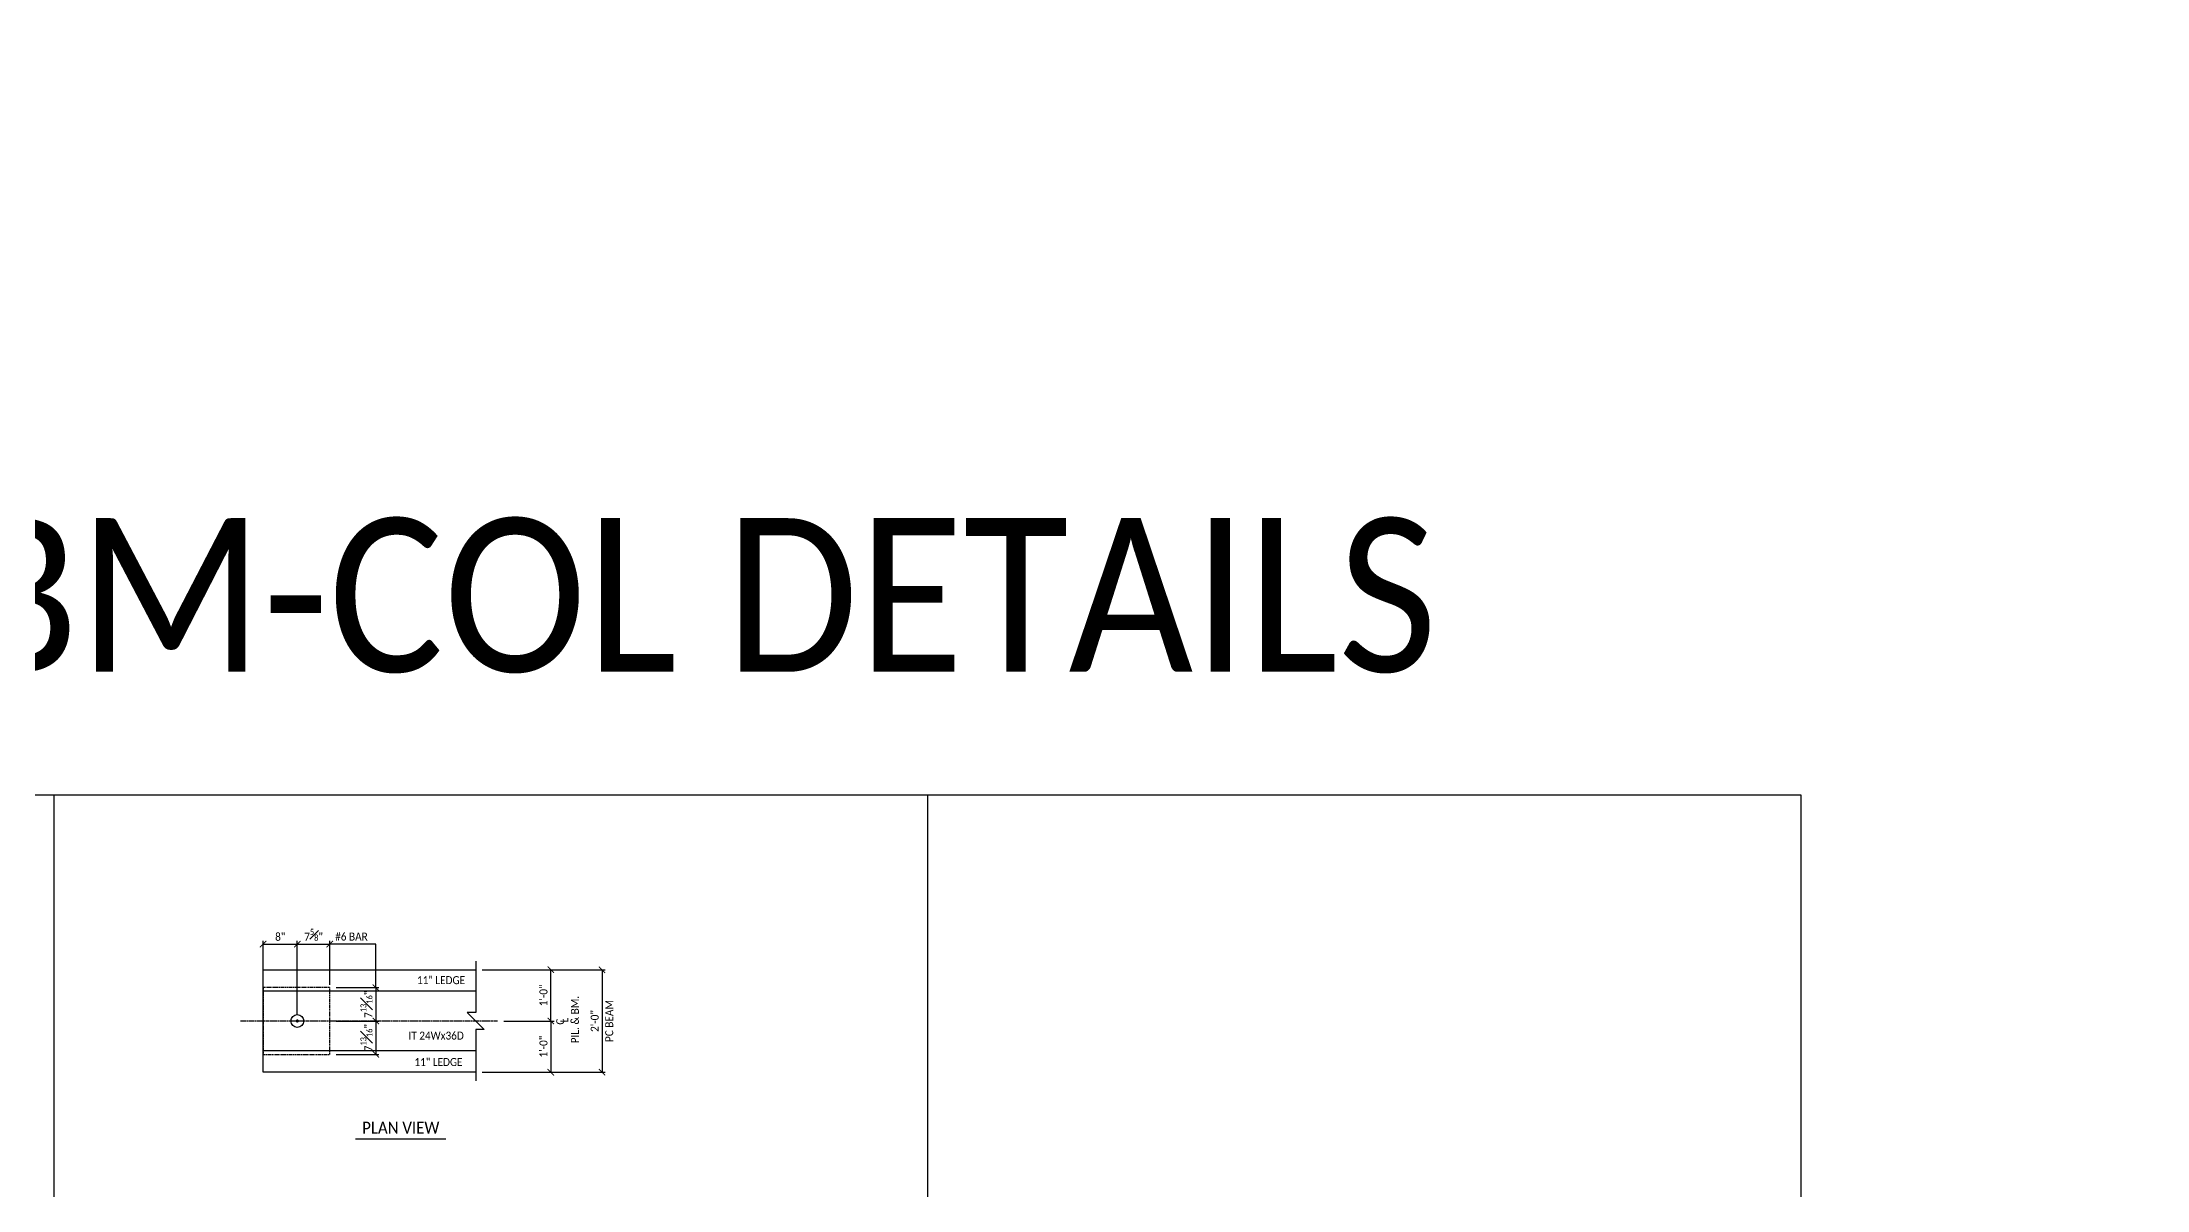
# Model space of a CAD drawing. Header units: inches. Extents: x -4800 to 29350, y 0 to 14051.
# Drawn here: x 1606.5 to 2099.8, y 867.5 to 1136.4 of the extents above; entities that cross this region are included whole.
import ezdxf
from ezdxf import colors
from ezdxf.entities.mleader import LeaderData, LeaderLine
from ezdxf.math import Vec2, Vec3

# ---------------------------------------------------------------- set-up
doc = ezdxf.new("R2010")
doc.units = ezdxf.units.IN
doc.header["$LTSCALE"] = 0.5
doc.header["$MEASUREMENT"] = 0
doc.linetypes.add('CENTER2', pattern=[1.125, 0.75, -0.125, 0.125, -0.125])
doc.linetypes.add('HIDDEN2', pattern=[0.1875, 0.125, -0.0625])
for name, color, linetype in [('DET - DIMENSIONS', 3, 'Continuous'), ('DET - TAG TITLE', 3, 'Continuous'), ('DET - TEXT', 3, 'Continuous'), ('PC BM - BEAM CONT.', 1, 'Continuous'), ('PC BM - GROUT TUBE', 11, 'Continuous'), ('PC COL - COIL ROD', 11, 'Continuous'), ('SHT - GRID LINE', 8, 'CENTER2'), ('SHT - PIER-PILASTER HIDDEN', 1, 'HIDDEN2'), ('TITLE - TEXT', 3, 'Continuous')]:
    doc.layers.add(name, color=color, linetype=linetype)
doc.layers.add('SHT - NO PLOT LINE 4', color=190, linetype='Continuous', plot=False)
doc.layers.get('0').freeze()
doc.styles.add('CMC-NARROW', font='calibril.ttf', dxfattribs={"width": 0.9})
doc.dimstyles.new('CMC-NARROW', dxfattribs={"dimscale": 96, "dimtxt": 0.078125, "dimasz": 0.0625, "dimexe": 0.03125, "dimexo": 0.0625, "dimgap": 0.03125, "dimtad": 1, "dimdec": 4, "dimzin": 3, "dimdsep": 46, "dimlunit": 4, "dimtxsty": 'CMC-NARROW', "dimblk": 'ARCHTICK', "dimcen": 0, "dimclrd": 256, "dimclre": 256, "dimclrt": 256, "dimazin": 1, "dimtfac": 0.75, "dimtdec": 4, "dimtofl": 0, "dimtmove": 1, "dimatfit": 0, "dimfxl": 1, "dimtfillclr": 256, "dimfrac": 1, "dimtzin": 0, "dimlwd": -1, "dimlwe": -1, "dimarcsym": 0})

# ---------------------------------------------------------------- blocks, each defined once
blk = doc.blocks.new('_Integral')
at = {"color": 0, "linetype": 'ByBlock', "lineweight": -2}
for centre, start, end in [((0.445, -0.091), 102, 168), ((-0.445, 0.091), 282, 348)]:
    blk.add_arc(centre, 0.454, start, end, dxfattribs=at)
blk = doc.blocks.new('_ArchTick')
at = {"color": 0, "linetype": 'ByBlock', "const_width": 0.15}
blk.add_lwpolyline([(-0.5, -0.5), (0.5, 0.5)], dxfattribs=at)
blk = doc.blocks.new('*D489')
at = {"layer": 'Defpoints', "color": 0, "transparency": 16777216}
for p in [(1708.13, 919.08), (1725.73, 919.08), (1713.26, 907.08)]:
    blk.add_point(p, dxfattribs=at)
at = {"layer": 'DET - DIMENSIONS', "transparency": 16777216}
for p, q in [((1709.63, 919.08), (1726.48, 919.08)), ((1725.73, 907.08), (1725.73, 919.08)), ((1714.76, 907.08), (1726.48, 907.08))]:
    blk.add_line(p, q, dxfattribs=at)
at = {"layer": 'DET - DIMENSIONS', "transparency": 16777216, "xscale": 1.5, "yscale": 1.5, "zscale": 1.5}
for p, rotation in [((1725.73, 919.08), 90), ((1725.73, 907.08), 270)]:
    blk.add_blockref('_ArchTick', p, dxfattribs=dict(at, rotation=rotation))
at = {"layer": 'DET - DIMENSIONS', "transparency": 16777216, "insert": (1724.02, 913.08), "char_height": 1.875, "attachment_point": 5, "rotation": 90, "style": 'CMC-NARROW'}
blk.add_mtext('1\'-0"', dxfattribs=at)
blk = doc.blocks.new('*D479')
at = {"layer": 'Defpoints', "color": 0, "transparency": 16777216}
for p in [(1708.13, 919.08), (1708.13, 895.08), (1737.73, 895.08)]:
    blk.add_point(p, dxfattribs=at)
at = {"layer": 'DET - DIMENSIONS', "transparency": 16777216}
for p, q in [((1709.63, 919.08), (1738.48, 919.08)), ((1737.73, 919.08), (1737.73, 895.08)), ((1709.63, 895.08), (1738.48, 895.08))]:
    blk.add_line(p, q, dxfattribs=at)
at = {"layer": 'DET - DIMENSIONS', "transparency": 16777216, "xscale": 1.5, "yscale": 1.5, "zscale": 1.5}
for p, rotation in [((1737.73, 919.08), 90), ((1737.73, 895.08), 270)]:
    blk.add_blockref('_ArchTick', p, dxfattribs=dict(at, rotation=rotation))
at = {"layer": 'DET - DIMENSIONS', "transparency": 16777216, "char_height": 1.875, "attachment_point": 5, "rotation": 90, "style": 'CMC-NARROW'}
for s, insert in [('2\'-0"', (1736.02, 907.08)), ('PC BEAM', (1739.43, 907.08))]:
    blk.add_mtext(s, dxfattribs=dict(at, insert=insert))
blk = doc.blocks.new('*D480')
at = {"layer": 'Defpoints', "color": 0, "transparency": 16777216}
for p in [(1713.26, 907.08), (1708.13, 895.08), (1725.73, 895.08)]:
    blk.add_point(p, dxfattribs=at)
at = {"layer": 'DET - DIMENSIONS', "transparency": 16777216}
for p, q in [((1714.76, 907.08), (1726.48, 907.08)), ((1725.73, 907.08), (1725.73, 895.08)), ((1709.63, 895.08), (1726.48, 895.08))]:
    blk.add_line(p, q, dxfattribs=at)
at = {"layer": 'DET - DIMENSIONS', "transparency": 16777216, "xscale": 1.5, "yscale": 1.5, "zscale": 1.5}
for p, rotation in [((1725.73, 907.08), 90), ((1725.73, 895.08), 270)]:
    blk.add_blockref('_ArchTick', p, dxfattribs=dict(at, rotation=rotation))
at = {"layer": 'DET - DIMENSIONS', "transparency": 16777216, "insert": (1724.02, 901.08), "char_height": 1.875, "attachment_point": 5, "rotation": 90, "style": 'CMC-NARROW'}
blk.add_mtext('1\'-0"', dxfattribs=at)
blk = doc.blocks.new('A$C1A190A06')
at = {"layer": 'DET - TEXT', "insert": (0.77, 2.66), "char_height": 1.88, "width": 0.2334, "attachment_point": 5, "style": 'CMC-NARROW'}
blk.add_mtext('C', dxfattribs=at)
at = {"layer": 'DET - TEXT', "insert": (1.15, 1.74), "char_height": 1.88, "attachment_point": 5, "style": 'CMC-NARROW'}
blk.add_mtext('L', dxfattribs=at)
blk = doc.blocks.new('*D481')
at = {"layer": 'Defpoints', "color": 0, "transparency": 16777216}
for p in [(1666.32, 925.09), (1658.32, 914.08), (1666.32, 907.08)]:
    blk.add_point(p, dxfattribs=at)
at = {"layer": 'DET - DIMENSIONS', "transparency": 16777216}
for p, q in [((1658.32, 915.58), (1658.32, 925.84)), ((1658.32, 925.09), (1666.32, 925.09)), ((1666.32, 908.58), (1666.32, 925.84))]:
    blk.add_line(p, q, dxfattribs=at)
at = {"layer": 'DET - DIMENSIONS', "transparency": 16777216, "xscale": 1.5, "yscale": 1.5, "zscale": 1.5, "rotation": 180}
blk.add_blockref('_ArchTick', (1658.32, 925.09), dxfattribs=at)
at = {"layer": 'DET - DIMENSIONS', "transparency": 16777216, "xscale": 1.5, "yscale": 1.5, "zscale": 1.5}
blk.add_blockref('_ArchTick', (1666.32, 925.09), dxfattribs=at)
at = {"layer": 'DET - DIMENSIONS', "transparency": 16777216, "insert": (1662.32, 926.8), "char_height": 1.875, "attachment_point": 5, "style": 'CMC-NARROW'}
blk.add_mtext('8"', dxfattribs=at)
blk = doc.blocks.new('*D482')
at = {"layer": 'Defpoints', "color": 0, "transparency": 16777216}
for p in [(1673.94, 925.09), (1673.94, 914.08), (1666.32, 907.08)]:
    blk.add_point(p, dxfattribs=at)
at = {"layer": 'DET - DIMENSIONS', "transparency": 16777216}
for p, q in [((1666.32, 908.58), (1666.32, 925.84)), ((1666.32, 925.09), (1673.94, 925.09)), ((1673.94, 915.58), (1673.94, 925.84))]:
    blk.add_line(p, q, dxfattribs=at)
at = {"layer": 'DET - DIMENSIONS', "transparency": 16777216, "xscale": 1.5, "yscale": 1.5, "zscale": 1.5, "rotation": 180}
blk.add_blockref('_ArchTick', (1666.32, 925.09), dxfattribs=at)
at = {"layer": 'DET - DIMENSIONS', "transparency": 16777216, "xscale": 1.5, "yscale": 1.5, "zscale": 1.5}
blk.add_blockref('_ArchTick', (1673.94, 925.09), dxfattribs=at)
at = {"layer": 'DET - DIMENSIONS', "transparency": 16777216, "insert": (1670.13, 927.27), "char_height": 1.875, "attachment_point": 5, "style": 'CMC-NARROW'}
blk.add_mtext('7{\\H0.75x;\\S5#8;}"', dxfattribs=at)
blk = doc.blocks.new('*D484')
at = {"layer": 'Defpoints', "color": 0, "transparency": 16777216}
for p in [(1673.94, 914.89), (1673.94, 907.08), (1684.71, 907.08)]:
    blk.add_point(p, dxfattribs=at)
at = {"layer": 'DET - DIMENSIONS', "transparency": 16777216}
for p, q in [((1675.44, 914.89), (1685.46, 914.89)), ((1684.71, 914.89), (1684.71, 907.08)), ((1675.44, 907.08), (1685.46, 907.08))]:
    blk.add_line(p, q, dxfattribs=at)
at = {"layer": 'DET - DIMENSIONS', "transparency": 16777216, "xscale": 1.5, "yscale": 1.5, "zscale": 1.5}
for p, rotation in [((1684.71, 914.89), 90), ((1684.71, 907.08), 270)]:
    blk.add_blockref('_ArchTick', p, dxfattribs=dict(at, rotation=rotation))
at = {"layer": 'DET - DIMENSIONS', "transparency": 16777216, "insert": (1682.52, 910.99), "char_height": 1.875, "attachment_point": 5, "rotation": 90, "style": 'CMC-NARROW'}
blk.add_mtext('7{\\H0.75x;\\S13#16;}"', dxfattribs=at)
blk = doc.blocks.new('*D485')
at = {"layer": 'Defpoints', "color": 0, "transparency": 16777216}
for p in [(1673.94, 907.08), (1673.94, 899.27), (1684.71, 899.27)]:
    blk.add_point(p, dxfattribs=at)
at = {"layer": 'DET - DIMENSIONS', "transparency": 16777216}
for p, q in [((1675.44, 907.08), (1685.46, 907.08)), ((1684.71, 907.08), (1684.71, 899.27)), ((1675.44, 899.27), (1685.46, 899.27))]:
    blk.add_line(p, q, dxfattribs=at)
at = {"layer": 'DET - DIMENSIONS', "transparency": 16777216, "xscale": 1.5, "yscale": 1.5, "zscale": 1.5}
for p, rotation in [((1684.71, 907.08), 90), ((1684.71, 899.27), 270)]:
    blk.add_blockref('_ArchTick', p, dxfattribs=dict(at, rotation=rotation))
at = {"layer": 'DET - DIMENSIONS', "transparency": 16777216, "insert": (1682.52, 903.17), "char_height": 1.875, "attachment_point": 5, "rotation": 90, "style": 'CMC-NARROW'}
blk.add_mtext('7{\\H0.75x;\\S13#16;}"', dxfattribs=at)

msp = doc.modelspace()

# ---------------------------------------------------------------- linework, layer by layer
at = {"layer": 'SHT - NO PLOT LINE 4'}
for p, q in [((1609.375, 294), (1609.375, 960)), ((1814.0625, 294), (1814.0625, 960))]:
    msp.add_line(p, q, dxfattribs=at)
msp.add_lwpolyline([(1200, 294), (2018.75, 294), (2018.75, 960), (1200, 960)], close=True, dxfattribs=at)

# ---------------------------------------------------------------- texts
at = {"layer": 'SHT - NO PLOT LINE 4', "insert": (1207.793, 1032.08408), "char_height": 36, "attachment_point": 1, "style": 'CMC-NARROW'}
msp.add_mtext('\\A1;{\\H0.7x;\\S1#2;}" = 1\'-0" (30x42) BM-COL DETAILS', dxfattribs=at)

# ---------------------------------------------------------------- next in the draw order: leaders
at = {"layer": 'TITLE - TEXT'}
ml = msp.add_multileader_mtext('Standard', dxfattribs=at)
ml.set_content('\\A1;- TOP OF GARAGE FLOOR SLAB ELEVATION = {\\C6;(-12\'-8")}  (AT HIGH POINTS)', color=256, style='CMC-NARROW')
ml.set_leader_properties(linetype='ByLayer')
ml.set_arrow_properties(name='INTEGRAL')
ml.build(insert=Vec2(0, 0))
ml.multileader.update_dxf_attribs({"dogleg_length": 0.36, "arrow_head_size": 18, "scale": 48})
ctx = ml.context
ctx.base_point, ctx.scale, ctx.char_height, ctx.arrow_head_size, ctx.landing_gap_size, ctx.plane_origin = Vec3(3494.20543, 6145.12868), 48, 11.25, 18, 144, Vec3(3457.67065, 6197.67004)
notes = []
notes.append((ctx, [(0, (0, 0, 0), (0, 0), (1, 0), 1, [])]))
ctx.mtext.insert, ctx.mtext.flow_direction = Vec3(3638.20543, 6152.22916), 5
ctx.mtext.has_bg_fill, ctx.mtext.bg_color, ctx.mtext.bg_scale_factor, ctx.mtext.bg_transparency, ctx.mtext.use_window_bg_color = 1, -1027028792, 1.5, 0, 1
for ctx, leaders in notes:
    for number, flags, end, landing, length, lines in leaders:
        leader = LeaderData()
        leader.index, (leader.has_last_leader_line, leader.has_dogleg_vector, leader.attachment_direction) = number, flags
        leader.last_leader_point, leader.dogleg_vector, leader.dogleg_length = Vec3(end), Vec3(landing), length
        for number, points, colour, breaks in lines:
            line = LeaderLine()
            line.index, line.vertices, line.color, line.breaks = number, Vec3.list(points), colors.encode_raw_color(colour), breaks
            leader.lines.append(line)
        ctx.leaders.append(leader)

# ---------------------------------------------------------------- next in the draw order: leaders
ml = msp.add_multileader_mtext('Standard', dxfattribs=at)
ml.set_content('\\A1;- TOP OF INTERIOR COLUMN FOOTING ELEVATION = {\\C6;NA} (U.N.O.)', color=256, style='CMC-NARROW')
ml.set_leader_properties(linetype='ByLayer')
ml.set_arrow_properties(name='INTEGRAL')
ml.build(insert=Vec2(0, 0))
ml.multileader.update_dxf_attribs({"dogleg_length": 0.36, "arrow_head_size": 18, "scale": 48})
ctx = ml.context
ctx.base_point, ctx.scale, ctx.char_height, ctx.arrow_head_size, ctx.landing_gap_size, ctx.plane_origin = Vec3(3494.20543, 6170.67558), 48, 11.25, 18, 144, Vec3(3457.67065, 6223.21694)
notes = []
notes.append((ctx, [(0, (0, 0, 0), (0, 0), (1, 0), 1, [])]))
ctx.mtext.insert, ctx.mtext.flow_direction = Vec3(3638.20543, 6177.77606), 5
ctx.mtext.has_bg_fill, ctx.mtext.bg_color, ctx.mtext.bg_scale_factor, ctx.mtext.bg_transparency, ctx.mtext.use_window_bg_color = 1, -1027028792, 1.5, 0, 1
for ctx, leaders in notes:
    for number, flags, end, landing, length, lines in leaders:
        leader = LeaderData()
        leader.index, (leader.has_last_leader_line, leader.has_dogleg_vector, leader.attachment_direction) = number, flags
        leader.last_leader_point, leader.dogleg_vector, leader.dogleg_length = Vec3(end), Vec3(landing), length
        for number, points, colour, breaks in lines:
            line = LeaderLine()
            line.index, line.vertices, line.color, line.breaks = number, Vec3.list(points), colors.encode_raw_color(colour), breaks
            leader.lines.append(line)
        ctx.leaders.append(leader)

# ---------------------------------------------------------------- next in the draw order: leaders
ml = msp.add_multileader_mtext('Standard', dxfattribs=at)
ml.set_content('\\A1;- TOP OF PRECAST PLANK ELEV. "LEVEL-1" = {\\C6;(-0\'-3") }(U.N.O.)', color=256, style='CMC-NARROW')
ml.set_leader_properties(linetype='ByLayer')
ml.set_arrow_properties(name='INTEGRAL')
ml.build(insert=Vec2(0, 0))
ml.multileader.update_dxf_attribs({"dogleg_length": 0.36, "arrow_head_size": 18, "scale": 48})
ctx = ml.context
ctx.base_point, ctx.scale, ctx.char_height, ctx.arrow_head_size, ctx.landing_gap_size, ctx.plane_origin = Vec3(3494.20543, 6119.32985), 48, 11.25, 18, 144, Vec3(3457.67065, 6173.9429)
notes = []
notes.append((ctx, [(0, (0, 0, 0), (0, 0), (1, 0), 1, [])]))
ctx.mtext.insert, ctx.mtext.flow_direction = Vec3(3638.20543, 6126.43033), 5
ctx.mtext.has_bg_fill, ctx.mtext.bg_color, ctx.mtext.bg_scale_factor, ctx.mtext.bg_transparency, ctx.mtext.use_window_bg_color = 1, -1027028792, 1.5, 0, 1
for ctx, leaders in notes:
    for number, flags, end, landing, length, lines in leaders:
        leader = LeaderData()
        leader.index, (leader.has_last_leader_line, leader.has_dogleg_vector, leader.attachment_direction) = number, flags
        leader.last_leader_point, leader.dogleg_vector, leader.dogleg_length = Vec3(end), Vec3(landing), length
        for number, points, colour, breaks in lines:
            line = LeaderLine()
            line.index, line.vertices, line.color, line.breaks = number, Vec3.list(points), colors.encode_raw_color(colour), breaks
            leader.lines.append(line)
        ctx.leaders.append(leader)

# ---------------------------------------------------------------- next in the draw order: leaders
ml = msp.add_multileader_mtext('Standard', dxfattribs=at)
ml.set_content('\\A1;- TOP OF FIN. FLOOR ELEV. "LEVEL-1" = {\\C6;0\'-0"} ({\\C6;3" TOPPING})', color=256, style='CMC-NARROW')
ml.set_leader_properties(linetype='ByLayer')
ml.set_arrow_properties(name='INTEGRAL')
ml.build(insert=Vec2(0, 0))
ml.multileader.update_dxf_attribs({"dogleg_length": 0.36, "arrow_head_size": 18, "scale": 48})
ctx = ml.context
ctx.base_point, ctx.scale, ctx.char_height, ctx.arrow_head_size, ctx.landing_gap_size, ctx.plane_origin = Vec3(3494.20543, 6092.66734), 48, 11.25, 18, 144, Vec3(3457.67065, 6150.14846)
notes = []
notes.append((ctx, [(0, (0, 0, 0), (0, 0), (1, 0), 1, [])]))
ctx.mtext.insert, ctx.mtext.flow_direction = Vec3(3638.20543, 6099.76782), 5
ctx.mtext.has_bg_fill, ctx.mtext.bg_color, ctx.mtext.bg_scale_factor, ctx.mtext.bg_transparency, ctx.mtext.use_window_bg_color = 1, -1027028792, 1.5, 0, 1
for ctx, leaders in notes:
    for number, flags, end, landing, length, lines in leaders:
        leader = LeaderData()
        leader.index, (leader.has_last_leader_line, leader.has_dogleg_vector, leader.attachment_direction) = number, flags
        leader.last_leader_point, leader.dogleg_vector, leader.dogleg_length = Vec3(end), Vec3(landing), length
        for number, points, colour, breaks in lines:
            line = LeaderLine()
            line.index, line.vertices, line.color, line.breaks = number, Vec3.list(points), colors.encode_raw_color(colour), breaks
            leader.lines.append(line)
        ctx.leaders.append(leader)

# ---------------------------------------------------------------- next in the draw order: leaders
ml = msp.add_multileader_mtext('Standard', dxfattribs=at)
ml.set_content('\\A1;- TOP OF PRECAST PLANK ELEV. "COURTYARD" = {\\C6;(-0\'-9") SEE PLAN FOR LOC.}', color=256, style='CMC-NARROW')
ml.set_leader_properties(linetype='ByLayer')
ml.set_arrow_properties(name='INTEGRAL')
ml.build(insert=Vec2(0, 0))
ml.multileader.update_dxf_attribs({"dogleg_length": 0.36, "arrow_head_size": 18, "scale": 48})
ctx = ml.context
ctx.base_point, ctx.scale, ctx.char_height, ctx.arrow_head_size, ctx.landing_gap_size, ctx.plane_origin = Vec3(3494.20543, 6065.71771), 48, 11.25, 18, 144, Vec3(3457.67065, 6120.33076)
notes = []
notes.append((ctx, [(0, (0, 0, 0), (0, 0), (1, 0), 1, [])]))
ctx.mtext.insert, ctx.mtext.flow_direction = Vec3(3638.20543, 6072.81819), 5
ctx.mtext.has_bg_fill, ctx.mtext.bg_color, ctx.mtext.bg_scale_factor, ctx.mtext.bg_transparency, ctx.mtext.use_window_bg_color = 1, -1027028792, 1.5, 0, 1
for ctx, leaders in notes:
    for number, flags, end, landing, length, lines in leaders:
        leader = LeaderData()
        leader.index, (leader.has_last_leader_line, leader.has_dogleg_vector, leader.attachment_direction) = number, flags
        leader.last_leader_point, leader.dogleg_vector, leader.dogleg_length = Vec3(end), Vec3(landing), length
        for number, points, colour, breaks in lines:
            line = LeaderLine()
            line.index, line.vertices, line.color, line.breaks = number, Vec3.list(points), colors.encode_raw_color(colour), breaks
            leader.lines.append(line)
        ctx.leaders.append(leader)

# ---------------------------------------------------------------- next in the draw order: linework, layer by layer
at = {"layer": 'DET - DIMENSIONS'}
for p, q in [((1684.7088, 925.09283), (1673.9421, 925.09283)), ((1684.7088, 914.89373), (1684.7088, 925.09283))]:
    msp.add_line(p, q, dxfattribs=at)
at = {"layer": 'DET - TAG TITLE'}
msp.add_line((1679.98012, 879.49289), (1701.16594, 879.49289), dxfattribs=at)
at = {"layer": 'PC BM - BEAM CONT.'}
for p, q in [((1708.1296, 914.08123), (1658.3171, 914.08123)), ((1708.1296, 900.08123), (1658.3171, 900.08123))]:
    msp.add_line(p, q, dxfattribs=at)
msp.add_lwpolyline([(1708.1296, 895.08123), (1658.3171, 895.08123), (1658.3171, 919.08123), (1708.1296, 919.08123)], dxfattribs=at)
at = {"layer": 'PC BM - BEAM CONT.', "color": 3}
msp.add_lwpolyline([(1708.1296, 921.08123), (1708.1296, 909.08123), (1706.1296, 909.08123), (1710.1296, 905.08123), (1708.1296, 905.08123), (1708.1296, 893.08123)], dxfattribs=at)
at = {"layer": 'PC BM - GROUT TUBE'}
msp.add_circle((1666.3171, 907.08123), 1.5, dxfattribs=at)
at = {"layer": 'PC COL - COIL ROD', "const_width": 0.375}
msp.add_lwpolyline([(1666.5046, 907.08123, -1), (1666.1296, 907.08123, -1)], format="xyb", close=True, dxfattribs=at)
at = {"layer": 'SHT - GRID LINE'}
msp.add_line((1653.03662, 907.08123), (1713.26163, 907.08123), dxfattribs=at)
at = {"layer": 'SHT - PIER-PILASTER HIDDEN'}
msp.add_lwpolyline([(1658.3171, 899.26873), (1673.9421, 899.26873), (1673.9421, 914.89373), (1658.3171, 914.89373)], close=True, dxfattribs=at)

# ---------------------------------------------------------------- next in the draw order: block references
at = {"layer": 'DET - DIMENSIONS', "rotation": 90}
msp.add_blockref('A$C1A190A06', (1730.61347, 906.15741), dxfattribs=at)

# ---------------------------------------------------------------- next in the draw order: texts
at = {"layer": 'DET - TEXT', "style": 'CMC-NARROW'}
for s, insert, char_height, attachment_point in [('#6 BAR', (1682.82767, 927.79217), 1.875, 3), ('{\\C6;11"} LEDGE', (1705.63742, 917.58545), 1.875, 3), ('IT {\\C6;24}Wx{\\C6;36}D', (1705.34049, 904.59725), 1.875, 3), ('{\\C6;11"} LEDGE', (1705.03926, 898.40167), 1.875, 3), ('PLAN VIEW', (1690.57303, 880.66599), 2.8125, 8)]:
    msp.add_mtext(s, dxfattribs=dict(at, insert=insert, char_height=char_height, attachment_point=attachment_point))
at = {"layer": 'DET - TEXT', "insert": (1731.37982, 907.41635), "char_height": 1.875, "attachment_point": 5, "rotation": 90, "style": 'CMC-NARROW'}
msp.add_mtext('{\\C6;PIL. & BM.}', dxfattribs=at)

# ---------------------------------------------------------------- next in the draw order: dimensions: what is measured, and where the dimension line sits
at = {"layer": 'DET - DIMENSIONS'}
for base, p1, p2, picture, middle in [((1666.3171, 925.09283), (1658.3171, 914.08123), (1666.3171, 907.08123), '*D481', (1662.3171, 926.80053)), ((1673.9421, 925.09283), (1666.3171, 907.08123), (1673.9421, 914.08123), '*D482', (1670.1296, 927.2745))]:
    dim = msp.add_linear_dim(base=base, p1=p1, p2=p2, dimstyle='CMC-NARROW', override={"dimscale": 24}, dxfattribs=at)
    dim.commit()
    dim.dimension.update_dxf_attribs({"geometry": picture, "text_midpoint": middle})
for base, p1, p2, angle, picture, middle in [((1725.72699, 919.08123), (1713.26163, 907.08123), (1708.1296, 919.08123), 90, '*D489', (1724.0193, 913.08123)), ((1684.7088, 907.08123), (1673.9421, 914.89373), (1673.9421, 907.08123), 90, '*D484', (1682.51902, 910.98748)), ((1684.7088, 899.26873), (1673.9421, 907.08123), (1673.9421, 899.26873), 90, '*D485', (1682.51902, 903.17498)), ((1725.72699, 895.08123), (1713.26163, 907.08123), (1708.1296, 895.08123), 270, '*D480', (1724.0193, 901.08123))]:
    dim = msp.add_linear_dim(base=base, p1=p1, p2=p2, angle=angle, dimstyle='CMC-NARROW', override={"dimscale": 24}, dxfattribs=at)
    dim.commit()
    dim.dimension.update_dxf_attribs({"geometry": picture, "text_midpoint": middle})
dim = msp.add_linear_dim(base=(1737.72699, 895.08123), p1=(1708.1296, 919.08123), p2=(1708.1296, 895.08123), angle=90, text='<>\\XPC BEAM', dimstyle='CMC-NARROW', override={"dimscale": 24}, dxfattribs=at)
dim.commit()
dim.dimension.update_dxf_attribs({"geometry": '*D479', "text_midpoint": (1737.72699, 907.08123)})

doc.saveas('drawing.dxf')
